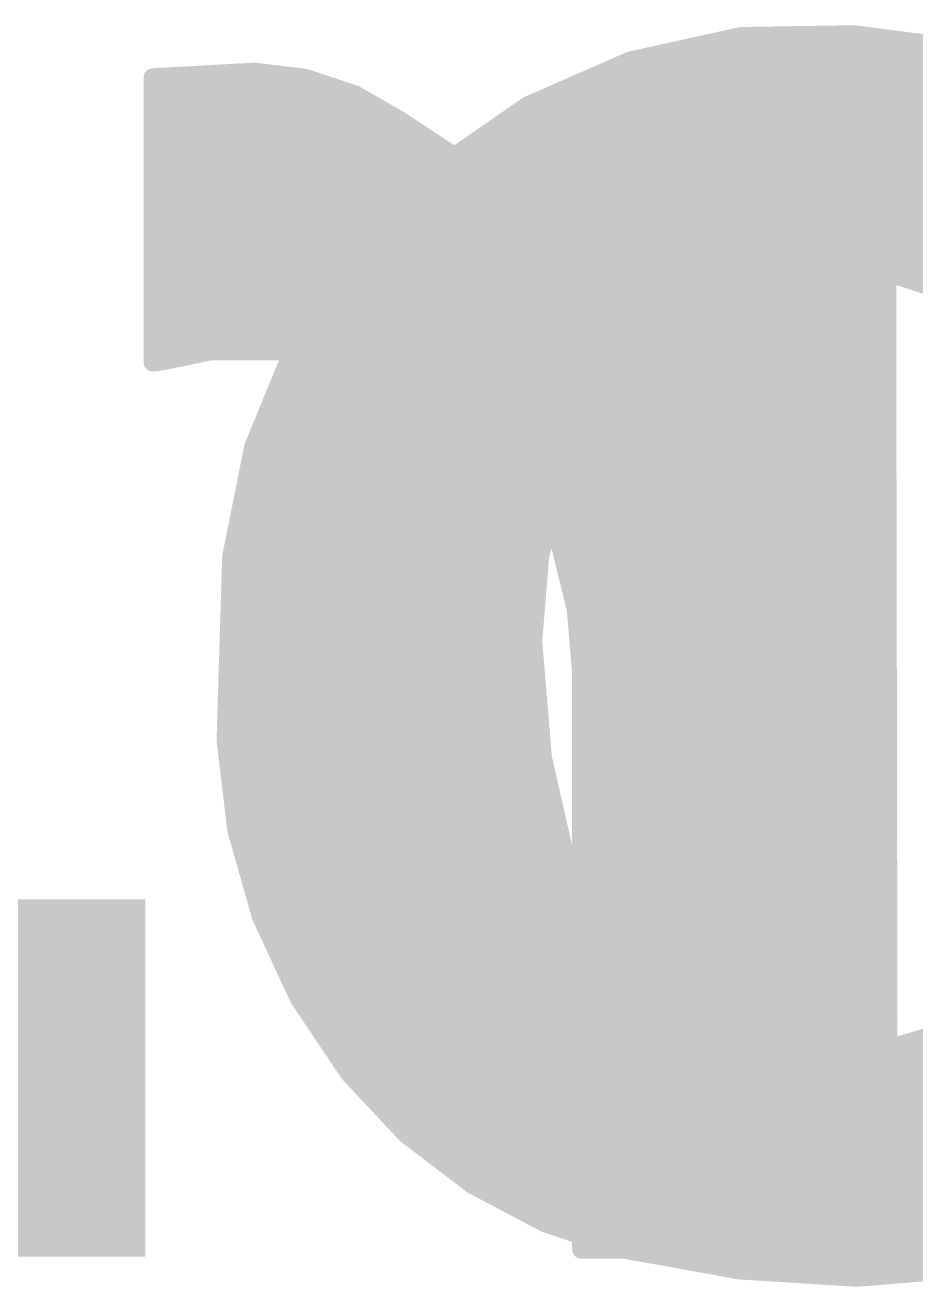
# Model space of a CAD drawing. Extents: x -19.1 to 53.5, y -15.6 to 59.8.
# Drawn here: x 29.649 to 30.857, y 20.335 to 22.047 of the extents above; entities that cross this region are included whole.
import ezdxf

# ---------------------------------------------------------------- set-up
doc = ezdxf.new("R2010")
doc.units = 0
doc.layers.add('21', color=41, linetype='CONTINUOUS')
doc.layers.add('22', color=40, linetype='CONTINUOUS')

# ---------------------------------------------------------------- blocks, each defined once
blk = doc.blocks.new('RECT')
blk.add_solid([(-0.5, -0.5), (0.5, -0.5), (-0.5, 0.5), (0.5, 0.5)])

msp = doc.modelspace()

# ---------------------------------------------------------------- linework, layer by layer
at = {"layer": '21', "const_width": 0.0254}
for points in [[(30.4698, 21.9989), (30.6204, 22.0321)], [(30.5736, 22.0218), (30.8709, 22.0218)], [(30.6204, 22.0321), (30.7746, 22.0345)], [(30.7746, 22.0345), (30.918, 22.0156)], [(30.3307, 21.9378), (30.4698, 21.9989)], [(30.4641, 21.9964), (31.0029, 21.9964)], [(30.4063, 21.971), (31.0912, 21.971)], [(30.2058, 21.8512), (30.3307, 21.9378)], [(30.3485, 21.9456), (31.1554, 21.9456)], [(30.3053, 21.9202), (31.201, 21.9202)], [(30.2687, 21.8948), (31.2386, 21.8948)], [(30.232, 21.8694), (31.2761, 21.8694)], [(30.0997, 21.7424), (30.2058, 21.8512)], [(30.1987, 21.844), (31.3008, 21.844)], [(30.174, 21.8186), (31.3249, 21.8186)], [(30.1492, 21.7932), (31.3489, 21.7932)], [(30.1244, 21.7678), (31.3695, 21.7678)], [(30.0163, 21.6154), (30.0997, 21.7424)], [(30.0996, 21.7424), (31.3847, 21.7424)], [(30.083, 21.717), (31.4, 21.717)], [(30.7518, 21.7145), (30.6658, 21.7077)], [(30.8376, 21.7059), (30.7518, 21.7145)], [(30.6658, 21.7077), (30.5816, 21.6891)], [(30.9194, 21.6789), (30.8376, 21.7059)], [(30.0663, 21.6916), (30.5929, 21.6916)], [(30.5816, 21.6891), (30.5375, 21.6693)], [(30.0496, 21.6662), (30.5338, 21.6662)], [(30.5375, 21.6693), (30.5003, 21.6383)], [(30.0329, 21.6408), (30.5033, 21.6408)], [(30.5003, 21.6383), (30.43, 21.5451)], [(29.9586, 21.4748), (30.0163, 21.6154)], [(30.0162, 21.6154), (30.483, 21.6154)], [(30.0058, 21.59), (30.4639, 21.59)], [(29.9954, 21.5646), (30.4447, 21.5646)], [(30.43, 21.5451), (30.3784, 21.4404)], [(29.985, 21.5392), (30.4271, 21.5392)], [(29.9746, 21.5138), (30.4146, 21.5138)], [(29.9288, 21.3258), (29.9586, 21.4748)], [(29.9642, 21.4884), (30.4021, 21.4884)], [(29.9562, 21.463), (30.3896, 21.463)], [(30.3784, 21.4404), (30.3473, 21.3279)], [(29.9512, 21.4376), (30.3777, 21.4376)], [(29.9461, 21.4122), (30.3706, 21.4122)], [(29.941, 21.3868), (30.3636, 21.3868)], [(29.9359, 21.3614), (30.3566, 21.3614)], [(29.9308, 21.336), (30.3496, 21.336)], [(29.9212, 21.0769), (29.9288, 21.3258)], [(30.3473, 21.3279), (30.3378, 21.2115)], [(29.9283, 21.3106), (30.3459, 21.3106)], [(29.9276, 21.2852), (30.3438, 21.2852)], [(29.9268, 21.2598), (30.3418, 21.2598)], [(29.926, 21.2344), (30.3397, 21.2344)], [(29.9252, 21.209), (30.338, 21.209)], [(30.3378, 21.2115), (30.3509, 21.0536)], [(29.9245, 21.1836), (30.3401, 21.1836)], [(29.9237, 21.1582), (30.3422, 21.1582)], [(29.9229, 21.1328), (30.3443, 21.1328)], [(29.9221, 21.1074), (30.3464, 21.1074)], [(29.9214, 21.082), (30.3485, 21.082)], [(29.9357, 20.9553), (29.9212, 21.0769)], [(29.9236, 21.0566), (30.3507, 21.0566)], [(30.3509, 21.0536), (30.386, 20.8991)], [(29.9267, 21.0312), (30.356, 21.0312)], [(29.9297, 21.0058), (30.3618, 21.0058)], [(29.9327, 20.9804), (30.3675, 20.9804)], [(29.9691, 20.8376), (29.9357, 20.9553)], [(29.9358, 20.955), (30.3733, 20.955)], [(29.943, 20.9296), (30.3791, 20.9296)], [(29.9502, 20.9042), (30.3848, 20.9042)], [(30.386, 20.8991), (30.4186, 20.8249)], [(29.9574, 20.8788), (30.3949, 20.8788)], [(29.9646, 20.8534), (30.4061, 20.8534)], [(30.0206, 20.7265), (29.9691, 20.8376)], [(29.9736, 20.828), (30.4172, 20.828)], [(30.4186, 20.8249), (30.4679, 20.7606)], [(29.9853, 20.8026), (30.4357, 20.8026)], [(29.9971, 20.7772), (30.4551, 20.7772)], [(30.4679, 20.7606), (30.5311, 20.7099)], [(30.0089, 20.7518), (30.4788, 20.7518)], [(30.0888, 20.6248), (30.0206, 20.7265)], [(30.0206, 20.7264), (30.5105, 20.7264)], [(30.5311, 20.7099), (30.6045, 20.6756)], [(30.0377, 20.701), (30.55, 20.701)], [(30.0547, 20.6756), (30.6045, 20.6756)], [(30.6045, 20.6756), (30.6847, 20.657)], [(30.8282, 20.6603), (30.8873, 20.6782)], [(30.6847, 20.657), (30.767, 20.6527)], [(30.767, 20.6527), (30.8282, 20.6603)], [(30.0718, 20.6502), (31.37, 20.6502)], [(30.1659, 20.5425), (30.0888, 20.6248)], [(30.0888, 20.6248), (31.3535, 20.6248)], [(30.1126, 20.5994), (31.3299, 20.5994)], [(30.1364, 20.574), (31.3046, 20.574)], [(30.1602, 20.5486), (31.2794, 20.5486)], [(30.2555, 20.4741), (30.1659, 20.5425)], [(30.1912, 20.5232), (31.2541, 20.5232)], [(30.2244, 20.4978), (31.2204, 20.4978)], [(30.3552, 20.4214), (30.2555, 20.4741)], [(30.2587, 20.4724), (31.1818, 20.4724)], [(30.3068, 20.447), (31.1432, 20.447)], [(30.3549, 20.4216), (31.0959, 20.4216)], [(30.4622, 20.386), (30.3552, 20.4214)], [(30.4314, 20.3962), (31.0358, 20.3962)], [(30.6186, 20.3578), (30.4622, 20.386)], [(30.5464, 20.3708), (30.9501, 20.3708)], [(30.7772, 20.3479), (30.6186, 20.3578)], [(30.8955, 20.3574), (30.7772, 20.3479)]]:
    msp.add_lwpolyline(points, dxfattribs=at)
at = {"layer": '21', "const_width": 0.0127}
for points in [[(30.5736, 22.0282, 1), (30.5736, 22.0155)], [(30.6203, 22.0385, 1), (30.6205, 22.0258)], [(30.6218, 22.0259, 1), (30.619, 22.0383)], [(30.7754, 22.0408, 1), (30.7738, 22.0282)], [(30.7747, 22.0282, 1), (30.7745, 22.0408)], [(30.4641, 22.0028, 1), (30.4641, 21.9901)], [(30.4684, 22.0051, 1), (30.4712, 21.9927)], [(30.4724, 21.9931, 1), (30.4672, 22.0047)], [(30.4063, 21.9774, 1), (30.4063, 21.9646)], [(30.3281, 21.9436, 1), (30.3332, 21.9319)], [(30.3343, 21.9325, 1), (30.3271, 21.943)], [(30.3485, 21.952, 1), (30.3485, 21.9393)], [(30.3053, 21.9266, 1), (30.3053, 21.9139)], [(30.2687, 21.9012, 1), (30.2687, 21.8884)], [(30.232, 21.8758, 1), (30.232, 21.8631)], [(30.2022, 21.8564, 1), (30.2094, 21.846)], [(30.2103, 21.8468, 1), (30.2012, 21.8556)], [(30.1987, 21.8504, 1), (30.1987, 21.8377)], [(30.174, 21.825, 1), (30.174, 21.8122)], [(30.1492, 21.7996, 1), (30.1492, 21.7869)], [(30.1244, 21.7742, 1), (30.1244, 21.7614)], [(30.0996, 21.7488, 1), (30.0996, 21.736)], [(30.0951, 21.7469, 1), (30.1042, 21.738)], [(30.105, 21.7389, 1), (30.0944, 21.7459)], [(30.083, 21.7234, 1), (30.083, 21.7107)], [(30.7524, 21.7208, 1), (30.7512, 21.7082)], [(30.7523, 21.7082, 1), (30.7513, 21.7208)], [(30.6653, 21.714, 1), (30.6663, 21.7013)], [(30.6672, 21.7015, 1), (30.6645, 21.7139)], [(30.8396, 21.712, 1), (30.8356, 21.6999)], [(30.8369, 21.6996, 1), (30.8382, 21.7122)], [(30.0663, 21.698, 1), (30.0663, 21.6852)], [(30.5802, 21.6953, 1), (30.583, 21.6829)], [(30.5842, 21.6833, 1), (30.579, 21.6949)], [(30.5929, 21.6852, 1), (30.5929, 21.698)], [(30.0496, 21.6726, 1), (30.0496, 21.6598)], [(30.5349, 21.6751, 1), (30.5401, 21.6635)], [(30.5415, 21.6644, 1), (30.5334, 21.6741)], [(30.5338, 21.6598, 1), (30.5338, 21.6726)], [(30.0329, 21.6472, 1), (30.0329, 21.6345)], [(30.4962, 21.6432, 1), (30.5044, 21.6334)], [(30.5054, 21.6345, 1), (30.4952, 21.6421)], [(30.5033, 21.6345, 1), (30.5033, 21.6472)], [(30.0162, 21.6218, 1), (30.0162, 21.609)], [(30.0109, 21.6189, 1), (30.0216, 21.6119)], [(30.0221, 21.613, 1), (30.0104, 21.6178)], [(30.483, 21.609, 1), (30.483, 21.6218)], [(30.0058, 21.5964, 1), (30.0058, 21.5836)], [(30.4639, 21.5836, 1), (30.4639, 21.5964)], [(29.9954, 21.571, 1), (29.9954, 21.5583)], [(30.4447, 21.5583, 1), (30.4447, 21.571)], [(30.4249, 21.5489, 1), (30.4351, 21.5413)], [(30.4357, 21.5423, 1), (30.4243, 21.5479)], [(29.985, 21.5456, 1), (29.985, 21.5328)], [(30.4271, 21.5328, 1), (30.4271, 21.5456)], [(29.9746, 21.5202, 1), (29.9746, 21.5074)], [(30.4146, 21.5074, 1), (30.4146, 21.5202)], [(29.9648, 21.4736, 1), (29.9524, 21.4761)], [(29.9642, 21.4948, 1), (29.9642, 21.4821)], [(30.4021, 21.4821, 1), (30.4021, 21.4948)], [(29.9562, 21.4694, 1), (29.9562, 21.4566)], [(29.9527, 21.4772, 1), (29.9645, 21.4724)], [(30.3896, 21.4566, 1), (30.3896, 21.4694)], [(30.3845, 21.4387, 1), (30.3723, 21.4421)], [(29.9512, 21.444, 1), (29.9512, 21.4312)], [(30.3727, 21.4432, 1), (30.3841, 21.4376)], [(30.3777, 21.4312, 1), (30.3777, 21.444)], [(29.9461, 21.4186, 1), (29.9461, 21.4059)], [(30.3706, 21.4059, 1), (30.3706, 21.4186)], [(29.941, 21.3932, 1), (29.941, 21.3804)], [(30.3636, 21.3804, 1), (30.3636, 21.3932)], [(29.9359, 21.3678, 1), (29.9359, 21.355)], [(30.3566, 21.355, 1), (30.3566, 21.3678)], [(29.9308, 21.3424, 1), (29.9308, 21.3297)], [(30.3496, 21.3297, 1), (30.3496, 21.3424)], [(29.9351, 21.3256, 1), (29.9225, 21.326)], [(29.9226, 21.327, 1), (29.935, 21.3246)], [(30.3536, 21.3273, 1), (30.341, 21.3284)], [(30.3412, 21.3295, 1), (30.3534, 21.3262)], [(29.9283, 21.317, 1), (29.9283, 21.3042)], [(30.3459, 21.3042, 1), (30.3459, 21.317)], [(29.9276, 21.2916, 1), (29.9276, 21.2788)], [(30.3438, 21.2788, 1), (30.3438, 21.2916)], [(29.9268, 21.2662, 1), (29.9268, 21.2535)], [(30.3418, 21.2535, 1), (30.3418, 21.2662)], [(29.926, 21.2408, 1), (29.926, 21.228)], [(30.3397, 21.228, 1), (30.3397, 21.2408)], [(29.9252, 21.2154, 1), (29.9252, 21.2026)], [(30.3441, 21.212, 1), (30.3315, 21.211)], [(30.3315, 21.212, 1), (30.3441, 21.211)], [(30.338, 21.2026, 1), (30.338, 21.2154)], [(29.9245, 21.19, 1), (29.9245, 21.1773)], [(30.3401, 21.1773, 1), (30.3401, 21.19)], [(29.9237, 21.1646, 1), (29.9237, 21.1518)], [(30.3422, 21.1518, 1), (30.3422, 21.1646)], [(29.9229, 21.1392, 1), (29.9229, 21.1264)], [(30.3443, 21.1264, 1), (30.3443, 21.1392)], [(29.9221, 21.1138, 1), (29.9221, 21.1011)], [(30.3464, 21.1011, 1), (30.3464, 21.1138)], [(29.9214, 21.0884, 1), (29.9214, 21.0756)], [(30.3485, 21.0756, 1), (30.3485, 21.0884)], [(29.9275, 21.0777, 1), (29.9149, 21.0761)], [(29.9149, 21.0771, 1), (29.9275, 21.0767)], [(29.9236, 21.063, 1), (29.9236, 21.0502)], [(30.3571, 21.055, 1), (30.3447, 21.0522)], [(30.3446, 21.0531, 1), (30.3572, 21.0541)], [(30.3507, 21.0502, 1), (30.3507, 21.063)], [(29.9267, 21.0376, 1), (29.9267, 21.0249)], [(30.356, 21.0249, 1), (30.356, 21.0376)], [(29.9297, 21.0122, 1), (29.9297, 20.9994)], [(30.3618, 20.9994, 1), (30.3618, 21.0122)], [(29.9327, 20.9868, 1), (29.9327, 20.974)], [(30.3675, 20.974, 1), (30.3675, 20.9868)], [(29.9418, 20.9571, 1), (29.9296, 20.9536)], [(29.9294, 20.9546, 1), (29.942, 20.9561)], [(29.9358, 20.9614, 1), (29.9358, 20.9487)], [(30.3733, 20.9487, 1), (30.3733, 20.9614)], [(29.943, 20.936, 1), (29.943, 20.9232)], [(30.3791, 20.9232, 1), (30.3791, 20.936)], [(29.9502, 20.9106, 1), (29.9502, 20.8978)], [(30.3918, 20.9017, 1), (30.3802, 20.8965)], [(30.3798, 20.8977, 1), (30.3922, 20.9005)], [(30.3848, 20.8978, 1), (30.3848, 20.9106)], [(29.9574, 20.8852, 1), (29.9574, 20.8725)], [(30.3949, 20.8725, 1), (30.3949, 20.8852)], [(29.9646, 20.8598, 1), (29.9646, 20.847)], [(30.4061, 20.847, 1), (30.4061, 20.8598)], [(29.9749, 20.8402, 1), (29.9634, 20.8349)], [(29.963, 20.8358, 1), (29.9752, 20.8393)], [(29.9736, 20.8344, 1), (29.9736, 20.8216)], [(30.4236, 20.8288, 1), (30.4135, 20.821)], [(30.4172, 20.8216, 1), (30.4172, 20.8344)], [(30.4128, 20.8224, 1), (30.4244, 20.8275)], [(29.9853, 20.809, 1), (29.9853, 20.7963)], [(30.4357, 20.7963, 1), (30.4357, 20.809)], [(29.9971, 20.7836, 1), (29.9971, 20.7708)], [(30.4551, 20.7708, 1), (30.4551, 20.7836)], [(30.4719, 20.7655, 1), (30.4639, 20.7556)], [(30.4628, 20.7567, 1), (30.4729, 20.7645)], [(30.0089, 20.7582, 1), (30.0089, 20.7454)], [(30.4788, 20.7454, 1), (30.4788, 20.7582)], [(30.0259, 20.73, 1), (30.0153, 20.7229)], [(30.0206, 20.7328, 1), (30.0206, 20.7201)], [(30.0148, 20.7238, 1), (30.0263, 20.7291)], [(30.5105, 20.7201, 1), (30.5105, 20.7328)], [(30.5337, 20.7156, 1), (30.5284, 20.7041)], [(30.5271, 20.7049, 1), (30.535, 20.7148)], [(30.0377, 20.7074, 1), (30.0377, 20.6946)], [(30.55, 20.6946, 1), (30.55, 20.7074)], [(30.0547, 20.682, 1), (30.0547, 20.6692)], [(30.6059, 20.6818, 1), (30.6031, 20.6694)], [(30.6018, 20.6698, 1), (30.6072, 20.6814)], [(30.6045, 20.6692, 1), (30.6045, 20.682)], [(30.6851, 20.6633, 1), (30.6844, 20.6506)], [(30.6833, 20.6508, 1), (30.6862, 20.6631)], [(30.7662, 20.659, 1), (30.7678, 20.6464)], [(30.7667, 20.6464, 1), (30.7673, 20.659)], [(30.8264, 20.6663, 1), (30.8301, 20.6542)], [(30.829, 20.654, 1), (30.8275, 20.6666)], [(30.0718, 20.6566, 1), (30.0718, 20.6439)], [(30.0888, 20.6312, 1), (30.0888, 20.6184)], [(30.0934, 20.6291, 1), (30.0842, 20.6205)], [(30.0835, 20.6213, 1), (30.0941, 20.6283)], [(30.1126, 20.6058, 1), (30.1126, 20.593)], [(30.1364, 20.5804, 1), (30.1364, 20.5677)], [(30.1602, 20.555, 1), (30.1602, 20.5422)], [(30.1697, 20.5476, 1), (30.162, 20.5375)], [(30.1612, 20.5382, 1), (30.1705, 20.5468)], [(30.1912, 20.5296, 1), (30.1912, 20.5168)], [(30.2244, 20.5042, 1), (30.2244, 20.4915)], [(30.2584, 20.4797, 1), (30.2525, 20.4685)], [(30.2516, 20.469, 1), (30.2593, 20.4791)], [(30.2587, 20.4788, 1), (30.2587, 20.466)], [(30.3068, 20.4534, 1), (30.3068, 20.4407)], [(30.3549, 20.428, 1), (30.3549, 20.4153)], [(30.3572, 20.4275, 1), (30.3532, 20.4154)], [(30.3522, 20.4158, 1), (30.3581, 20.4271)], [(30.4314, 20.4026, 1), (30.4314, 20.3898)], [(30.4633, 20.3922, 1), (30.4611, 20.3798)], [(30.4602, 20.38, 1), (30.4642, 20.392)], [(30.5464, 20.3772, 1), (30.5464, 20.3645)], [(30.619, 20.3641, 1), (30.6182, 20.3514)], [(30.6175, 20.3515, 1), (30.6197, 20.364)], [(30.7767, 20.3542, 1), (30.7777, 20.3416)], [(30.7768, 20.3416, 1), (30.7776, 20.3542)]]:
    msp.add_lwpolyline(points, format="xyb", dxfattribs=at)
at = {"layer": '22', "const_width": 0.0127}
for points in [[(29.8221, 21.9774, 1), (29.8221, 21.9646)], [(29.8217, 21.9824, 1), (29.8225, 21.9698)], [(29.8285, 21.9761, 1), (29.8158, 21.9761)], [(29.9601, 21.99, 1), (29.9585, 21.9774)], [(29.9597, 21.9774, 1), (29.9589, 21.99)], [(30.0314, 21.9813, 1), (30.0273, 21.9693)], [(30.0286, 21.969, 1), (30.0301, 21.9816)], [(30.0422, 21.9646, 1), (30.0422, 21.9774)], [(30.0995, 21.9585, 1), (30.0931, 21.9475)], [(30.0943, 21.947, 1), (30.0983, 21.959)], [(29.8221, 21.952, 1), (29.8221, 21.9393)], [(30.1091, 21.9393, 1), (30.1091, 21.952)], [(30.4328, 21.9494, 1), (30.4306, 21.9368)], [(30.4381, 21.9431, 1), (30.4254, 21.9431)], [(29.8221, 21.9266, 1), (29.8221, 21.9139)], [(30.1531, 21.9139, 1), (30.1531, 21.9266)], [(30.4317, 21.9266, 1), (30.4317, 21.9139)], [(30.5606, 21.9139, 1), (30.5606, 21.9266)], [(30.1609, 21.923, 1), (30.1539, 21.9124)], [(30.1542, 21.9122, 1), (30.1606, 21.9232)], [(29.8221, 21.9012, 1), (29.8221, 21.8884)], [(30.1922, 21.8884, 1), (30.1922, 21.9012)], [(30.4317, 21.9012, 1), (30.4317, 21.8884)], [(30.7035, 21.8884, 1), (30.7035, 21.9012)], [(29.8221, 21.8758, 1), (29.8221, 21.8631)], [(30.2308, 21.8631, 1), (30.2308, 21.8758)], [(30.4317, 21.8758, 1), (30.4317, 21.8631)], [(30.8241, 21.8745, 1), (30.8115, 21.8745)], [(30.8167, 21.8682, 1), (30.8189, 21.8808)], [(30.8178, 21.8631, 1), (30.8178, 21.8758)], [(30.2502, 21.8642, 1), (30.2424, 21.8542)], [(30.2428, 21.8539, 1), (30.2498, 21.8645)], [(29.8221, 21.8504, 1), (29.8221, 21.8377)], [(30.2662, 21.8377, 1), (30.2662, 21.8504)], [(30.4317, 21.8504, 1), (30.4317, 21.8377)], [(30.8179, 21.8377, 1), (30.8179, 21.8504)], [(29.8221, 21.825, 1), (29.8221, 21.8122)], [(30.2906, 21.833, 1), (30.2809, 21.825)], [(30.2819, 21.824, 1), (30.2896, 21.834)], [(30.2943, 21.8122, 1), (30.2943, 21.825)], [(30.4317, 21.825, 1), (30.4317, 21.8122)], [(30.8179, 21.8122, 1), (30.8179, 21.825)], [(29.8221, 21.7996, 1), (29.8221, 21.7869)], [(30.3227, 21.7942, 1), (30.3121, 21.7872)], [(30.3125, 21.7867, 1), (30.3223, 21.7947)], [(30.3153, 21.7869, 1), (30.3153, 21.7996)], [(30.4317, 21.7996, 1), (30.4317, 21.7869)], [(30.8179, 21.7869, 1), (30.8179, 21.7996)], [(29.8221, 21.7742, 1), (29.8221, 21.7614)], [(30.3325, 21.7614, 1), (30.3325, 21.7742)], [(30.4317, 21.7742, 1), (30.4317, 21.7614)], [(30.818, 21.7614, 1), (30.818, 21.7742)], [(29.8221, 21.7488, 1), (29.8221, 21.736)], [(30.3492, 21.736, 1), (30.3492, 21.7488)], [(30.4317, 21.7488, 1), (30.4317, 21.736)], [(30.818, 21.736, 1), (30.818, 21.7488)], [(29.8221, 21.7234, 1), (29.8221, 21.7107)], [(30.3659, 21.7107, 1), (30.3659, 21.7234)], [(30.4317, 21.7234, 1), (30.4317, 21.7107)], [(30.8181, 21.7107, 1), (30.8181, 21.7234)], [(29.8221, 21.698, 1), (29.8221, 21.6852)], [(30.3913, 21.69, 1), (30.3807, 21.683)], [(30.3807, 21.683, 1), (30.3913, 21.69)], [(30.3826, 21.6852, 1), (30.3826, 21.698)], [(30.4317, 21.698, 1), (30.4317, 21.6852)], [(30.8181, 21.6852, 1), (30.8181, 21.698)], [(29.8221, 21.6726, 1), (29.8221, 21.6598)], [(30.3995, 21.6598, 1), (30.3995, 21.6726)], [(30.4317, 21.6726, 1), (30.4317, 21.6598)], [(30.8182, 21.6598, 1), (30.8182, 21.6726)], [(30.4083, 21.662, 1), (30.4043, 21.65)], [(30.401, 21.6525, 1), (30.4116, 21.6595)], [(30.4188, 21.6567, 1), (30.4244, 21.6453)], [(30.4196, 21.645, 1), (30.4236, 21.657)], [(30.4254, 21.656, 1), (30.4381, 21.656)], [(30.4345, 21.6503, 1), (30.4289, 21.6617)], [(29.8221, 21.6472, 1), (29.8221, 21.6345)], [(30.8182, 21.6345, 1), (30.8182, 21.6472)], [(29.8221, 21.6218, 1), (29.8221, 21.609)], [(30.8183, 21.609, 1), (30.8183, 21.6218)], [(29.9009, 21.6116, 1), (29.9009, 21.5988)], [(29.9022, 21.599, 1), (29.8996, 21.6114)], [(30.0569, 21.6115, 1), (30.0547, 21.5989)], [(30.0558, 21.5988, 1), (30.0558, 21.6116)], [(30.1141, 21.6017, 1), (30.1099, 21.5897)], [(30.111, 21.5894, 1), (30.1131, 21.6019)], [(29.8221, 21.5964, 1), (29.8221, 21.5836)], [(29.8221, 21.5964, 1), (29.8221, 21.5836)], [(29.8158, 21.59, 1), (29.8285, 21.59)], [(29.8237, 21.5963, 1), (29.8257, 21.5837)], [(29.8247, 21.5836, 1), (29.8247, 21.5964)], [(29.8247, 21.5836, 1), (29.8247, 21.5964)], [(29.8386, 21.5987, 1), (29.8412, 21.5863)], [(29.8409, 21.5862, 1), (29.8389, 21.5988)], [(30.1283, 21.5964, 1), (30.1283, 21.5836)], [(30.1689, 21.5825, 1), (30.1628, 21.5714)], [(30.1638, 21.5709, 1), (30.168, 21.5829)], [(30.8183, 21.5836, 1), (30.8183, 21.5964)], [(30.1882, 21.571, 1), (30.1882, 21.5583)], [(30.8183, 21.5583, 1), (30.8183, 21.571)], [(30.2199, 21.5543, 1), (30.2117, 21.5445)], [(30.2127, 21.5438, 1), (30.2189, 21.555)], [(30.2279, 21.5456, 1), (30.2279, 21.5328)], [(30.8184, 21.5328, 1), (30.8184, 21.5456)], [(30.2582, 21.5202, 1), (30.2582, 21.5074)], [(30.8184, 21.5074, 1), (30.8184, 21.5202)], [(30.2896, 21.4955, 1), (30.2794, 21.4878)], [(30.2804, 21.4868, 1), (30.2886, 21.4965)], [(30.287, 21.4948, 1), (30.287, 21.4821)], [(30.8185, 21.4821, 1), (30.8185, 21.4948)], [(30.3063, 21.4694, 1), (30.3063, 21.4566)], [(30.8185, 21.4566, 1), (30.8185, 21.4694)], [(30.3255, 21.444, 1), (30.3255, 21.4312)], [(30.8186, 21.4312, 1), (30.8186, 21.444)], [(30.3445, 21.4228, 1), (30.333, 21.4176)], [(30.3337, 21.4163, 1), (30.3438, 21.424)], [(30.3424, 21.4186, 1), (30.3424, 21.4059)], [(30.8186, 21.4059, 1), (30.8186, 21.4186)], [(30.3539, 21.3932, 1), (30.3539, 21.3804)], [(30.8187, 21.3804, 1), (30.8187, 21.3932)], [(30.3655, 21.3678, 1), (30.3655, 21.355)], [(30.8187, 21.355, 1), (30.8187, 21.3678)], [(30.3821, 21.34, 1), (30.3697, 21.337)], [(30.3765, 21.3424, 1), (30.3765, 21.3297)], [(30.8187, 21.3297, 1), (30.8187, 21.3424)], [(30.3701, 21.3359, 1), (30.3817, 21.3411)], [(30.3827, 21.317, 1), (30.3827, 21.3042)], [(30.8188, 21.3042, 1), (30.8188, 21.317)], [(30.3889, 21.2916, 1), (30.3889, 21.2788)], [(30.8188, 21.2788, 1), (30.8188, 21.2916)], [(30.3951, 21.2662, 1), (30.3951, 21.2535)], [(30.4027, 21.2551, 1), (30.39, 21.254)], [(30.8189, 21.2535, 1), (30.8189, 21.2662)], [(30.3902, 21.253, 1), (30.4025, 21.256)], [(30.3981, 21.2408, 1), (30.3981, 21.228)], [(30.8189, 21.228, 1), (30.8189, 21.2408)], [(30.4003, 21.2154, 1), (30.4003, 21.2026)], [(30.819, 21.2026, 1), (30.819, 21.2154)], [(30.4025, 21.19, 1), (30.4025, 21.1773)], [(30.819, 21.1773, 1), (30.819, 21.19)], [(30.4102, 21.1684, 1), (30.3974, 21.1684)], [(30.4038, 21.1646, 1), (30.4038, 21.1518)], [(30.3975, 21.1679, 1), (30.4101, 21.1689)], [(30.8191, 21.1518, 1), (30.8191, 21.1646)], [(30.4038, 21.1392, 1), (30.4038, 21.1264)], [(30.8191, 21.1264, 1), (30.8191, 21.1392)], [(30.4038, 21.1138, 1), (30.4038, 21.1011)], [(30.8191, 21.1011, 1), (30.8191, 21.1138)], [(30.4038, 21.0884, 1), (30.4038, 21.0756)], [(30.8192, 21.0756, 1), (30.8192, 21.0884)], [(30.4038, 21.063, 1), (30.4038, 21.0502)], [(30.8192, 21.0502, 1), (30.8192, 21.063)], [(30.4038, 21.0376, 1), (30.4038, 21.0249)], [(30.8193, 21.0249, 1), (30.8193, 21.0376)], [(30.4038, 21.0122, 1), (30.4038, 20.9994)], [(30.8193, 20.9994, 1), (30.8193, 21.0122)], [(30.4038, 20.9868, 1), (30.4038, 20.974)], [(30.8194, 20.974, 1), (30.8194, 20.9868)], [(30.4038, 20.9614, 1), (30.4038, 20.9487)], [(30.8194, 20.9487, 1), (30.8194, 20.9614)], [(30.4038, 20.936, 1), (30.4038, 20.9232)], [(30.8195, 20.9232, 1), (30.8195, 20.936)], [(30.4038, 20.9106, 1), (30.4038, 20.8978)], [(30.8195, 20.8978, 1), (30.8195, 20.9106)], [(30.4038, 20.8852, 1), (30.4038, 20.8725)], [(30.8195, 20.8725, 1), (30.8195, 20.8852)], [(30.4038, 20.8598, 1), (30.4038, 20.847)], [(30.8196, 20.847, 1), (30.8196, 20.8598)], [(30.4038, 20.8344, 1), (30.4038, 20.8216)], [(30.8196, 20.8216, 1), (30.8196, 20.8344)], [(30.4038, 20.809, 1), (30.4038, 20.7963)], [(30.8197, 20.7963, 1), (30.8197, 20.809)], [(30.4038, 20.7836, 1), (30.4038, 20.7708)], [(30.8197, 20.7708, 1), (30.8197, 20.7836)], [(30.4038, 20.7582, 1), (30.4038, 20.7454)], [(30.8198, 20.7454, 1), (30.8198, 20.7582)], [(30.4038, 20.7328, 1), (30.4038, 20.7201)], [(30.8198, 20.7201, 1), (30.8198, 20.7328)], [(30.4038, 20.7074, 1), (30.4038, 20.6946)], [(30.8199, 20.6946, 1), (30.8199, 20.7074)], [(30.4038, 20.682, 1), (30.4038, 20.6692)], [(30.8199, 20.6692, 1), (30.8199, 20.682)], [(30.4038, 20.6566, 1), (30.4038, 20.6439)], [(30.8199, 20.6439, 1), (30.8199, 20.6566)], [(30.4038, 20.6312, 1), (30.4038, 20.6184)], [(30.82, 20.6184, 1), (30.82, 20.6312)], [(30.4038, 20.6058, 1), (30.4038, 20.593)], [(30.82, 20.593, 1), (30.82, 20.6058)], [(30.4038, 20.5804, 1), (30.4038, 20.5677)], [(30.8201, 20.5677, 1), (30.8201, 20.5804)], [(30.4038, 20.555, 1), (30.4038, 20.5422)], [(30.8201, 20.5422, 1), (30.8201, 20.555)], [(30.4038, 20.5296, 1), (30.4038, 20.5168)], [(30.8202, 20.5168, 1), (30.8202, 20.5296)], [(30.4038, 20.5042, 1), (30.4038, 20.4915)], [(30.8202, 20.4915, 1), (30.8202, 20.5042)], [(30.4038, 20.4788, 1), (30.4038, 20.466)], [(30.8203, 20.466, 1), (30.8203, 20.4788)], [(30.4038, 20.4534, 1), (30.4038, 20.4407)], [(30.8203, 20.4407, 1), (30.8203, 20.4534)], [(30.4038, 20.428, 1), (30.4038, 20.4153)], [(30.8203, 20.4153, 1), (30.8203, 20.428)], [(30.4038, 20.4026, 1), (30.4038, 20.3898)], [(30.8204, 20.3898, 1), (30.8204, 20.4026)], [(30.4038, 20.3924, 1), (30.4038, 20.3796)], [(30.3974, 20.386, 1), (30.4102, 20.386)], [(30.8141, 20.386, 1), (30.8267, 20.386)], [(30.8204, 20.3796, 1), (30.8204, 20.3924)]]:
    msp.add_lwpolyline(points, format="xyb", dxfattribs=at)
at = {"layer": '22', "const_width": 0.0254}
for points in [[(29.9593, 21.9837), (29.8221, 21.9761)], [(29.8221, 21.9761), (29.8221, 21.59)], [(29.8221, 21.971), (30.0422, 21.971)], [(30.0294, 21.9753), (29.9593, 21.9837)], [(30.0963, 21.953), (30.0294, 21.9753)], [(30.1574, 21.9177), (30.0963, 21.953)], [(29.8221, 21.9456), (30.1091, 21.9456)], [(30.8178, 21.8745), (30.4317, 21.9431)], [(30.4317, 21.9431), (30.4317, 21.656)], [(29.8221, 21.9202), (30.1531, 21.9202)], [(30.4317, 21.9202), (30.5606, 21.9202)], [(30.2463, 21.8592), (30.1574, 21.9177)], [(29.8221, 21.8948), (30.1922, 21.8948)], [(30.4317, 21.8948), (30.7035, 21.8948)], [(29.8221, 21.8694), (30.2308, 21.8694)], [(30.4317, 21.8694), (30.8178, 21.8694)], [(30.8204, 20.386), (30.8178, 21.8745)], [(30.2858, 21.829), (30.2463, 21.8592)], [(29.8221, 21.844), (30.2662, 21.844)], [(30.4317, 21.844), (30.8179, 21.844)], [(29.8221, 21.8186), (30.2943, 21.8186)], [(30.3174, 21.7907), (30.2858, 21.829)], [(30.4317, 21.8186), (30.8179, 21.8186)], [(29.8221, 21.7932), (30.3153, 21.7932)], [(30.386, 21.6865), (30.3174, 21.7907)], [(30.4317, 21.7932), (30.8179, 21.7932)], [(29.8221, 21.7678), (30.3325, 21.7678)], [(30.4317, 21.7678), (30.818, 21.7678)], [(29.8221, 21.7424), (30.3492, 21.7424)], [(30.4317, 21.7424), (30.818, 21.7424)], [(29.8221, 21.717), (30.3659, 21.717)], [(30.4317, 21.717), (30.8181, 21.717)], [(29.8221, 21.6916), (30.3826, 21.6916)], [(30.4063, 21.656), (30.386, 21.6865)], [(30.4317, 21.6916), (30.8181, 21.6916)], [(29.8221, 21.6662), (30.3995, 21.6662)], [(30.4317, 21.6662), (30.8182, 21.6662)], [(30.4216, 21.651), (30.4063, 21.656)], [(30.4317, 21.656), (30.4216, 21.651)], [(29.8221, 21.6408), (30.8182, 21.6408)], [(29.8221, 21.6154), (30.8183, 21.6154)], [(29.8399, 21.5925), (29.9009, 21.6052)], [(29.9009, 21.6052), (30.0558, 21.6052)], [(30.0558, 21.6052), (30.112, 21.5957)], [(30.112, 21.5957), (30.1659, 21.5769)], [(29.8221, 21.59), (29.8247, 21.59)], [(29.8221, 21.59), (29.8247, 21.59)], [(29.8247, 21.59), (29.8399, 21.5925)], [(30.1283, 21.59), (30.8183, 21.59)], [(30.1659, 21.5769), (30.2158, 21.5494)], [(30.1882, 21.5646), (30.8183, 21.5646)], [(30.2158, 21.5494), (30.2845, 21.4917)], [(30.2279, 21.5392), (30.8184, 21.5392)], [(30.2582, 21.5138), (30.8184, 21.5138)], [(30.2845, 21.4917), (30.3388, 21.4202)], [(30.287, 21.4884), (30.8185, 21.4884)], [(30.3063, 21.463), (30.8185, 21.463)], [(30.3255, 21.4376), (30.8186, 21.4376)], [(30.3388, 21.4202), (30.3759, 21.3385)], [(30.3424, 21.4122), (30.8186, 21.4122)], [(30.3539, 21.3868), (30.8187, 21.3868)], [(30.3655, 21.3614), (30.8187, 21.3614)], [(30.3759, 21.3385), (30.3964, 21.2545)], [(30.3765, 21.336), (30.8187, 21.336)], [(30.3827, 21.3106), (30.8188, 21.3106)], [(30.3889, 21.2852), (30.8188, 21.2852)], [(30.3951, 21.2598), (30.8189, 21.2598)], [(30.3964, 21.2545), (30.4038, 21.1684)], [(30.3981, 21.2344), (30.8189, 21.2344)], [(30.4003, 21.209), (30.819, 21.209)], [(30.4025, 21.1836), (30.819, 21.1836)], [(30.4038, 21.1684), (30.4038, 20.386)], [(30.4038, 21.1582), (30.8191, 21.1582)], [(30.4038, 21.1328), (30.8191, 21.1328)], [(30.4038, 21.1074), (30.8191, 21.1074)], [(30.4038, 21.082), (30.8192, 21.082)], [(30.4038, 21.0566), (30.8192, 21.0566)], [(30.4038, 21.0312), (30.8193, 21.0312)], [(30.4038, 21.0058), (30.8193, 21.0058)], [(30.4038, 20.9804), (30.8194, 20.9804)], [(30.4038, 20.955), (30.8194, 20.955)], [(30.4038, 20.9296), (30.8195, 20.9296)], [(30.4038, 20.9042), (30.8195, 20.9042)], [(30.4038, 20.8788), (30.8195, 20.8788)], [(30.4038, 20.8534), (30.8196, 20.8534)], [(30.4038, 20.828), (30.8196, 20.828)], [(30.4038, 20.8026), (30.8197, 20.8026)], [(30.4038, 20.7772), (30.8197, 20.7772)], [(30.4038, 20.7518), (30.8198, 20.7518)], [(30.4038, 20.7264), (30.8198, 20.7264)], [(30.4038, 20.701), (30.8199, 20.701)], [(30.4038, 20.6756), (30.8199, 20.6756)], [(30.4038, 20.6502), (30.8199, 20.6502)], [(30.4038, 20.6248), (30.82, 20.6248)], [(30.4038, 20.5994), (30.82, 20.5994)], [(30.4038, 20.574), (30.8201, 20.574)], [(30.4038, 20.5486), (30.8201, 20.5486)], [(30.4038, 20.5232), (30.8202, 20.5232)], [(30.4038, 20.4978), (30.8202, 20.4978)], [(30.4038, 20.4724), (30.8203, 20.4724)], [(30.4038, 20.447), (30.8203, 20.447)], [(30.4038, 20.4216), (30.8203, 20.4216)], [(30.4038, 20.3962), (30.8204, 20.3962)], [(30.4038, 20.386), (30.8204, 20.386)]]:
    msp.add_lwpolyline(points, dxfattribs=at)

# ---------------------------------------------------------------- block references
at = {"layer": '21', "xscale": 0.4953, "yscale": 0.4851}
msp.add_blockref('RECT', (29.5644, 20.6184), dxfattribs=at)

doc.saveas('drawing.dxf')
